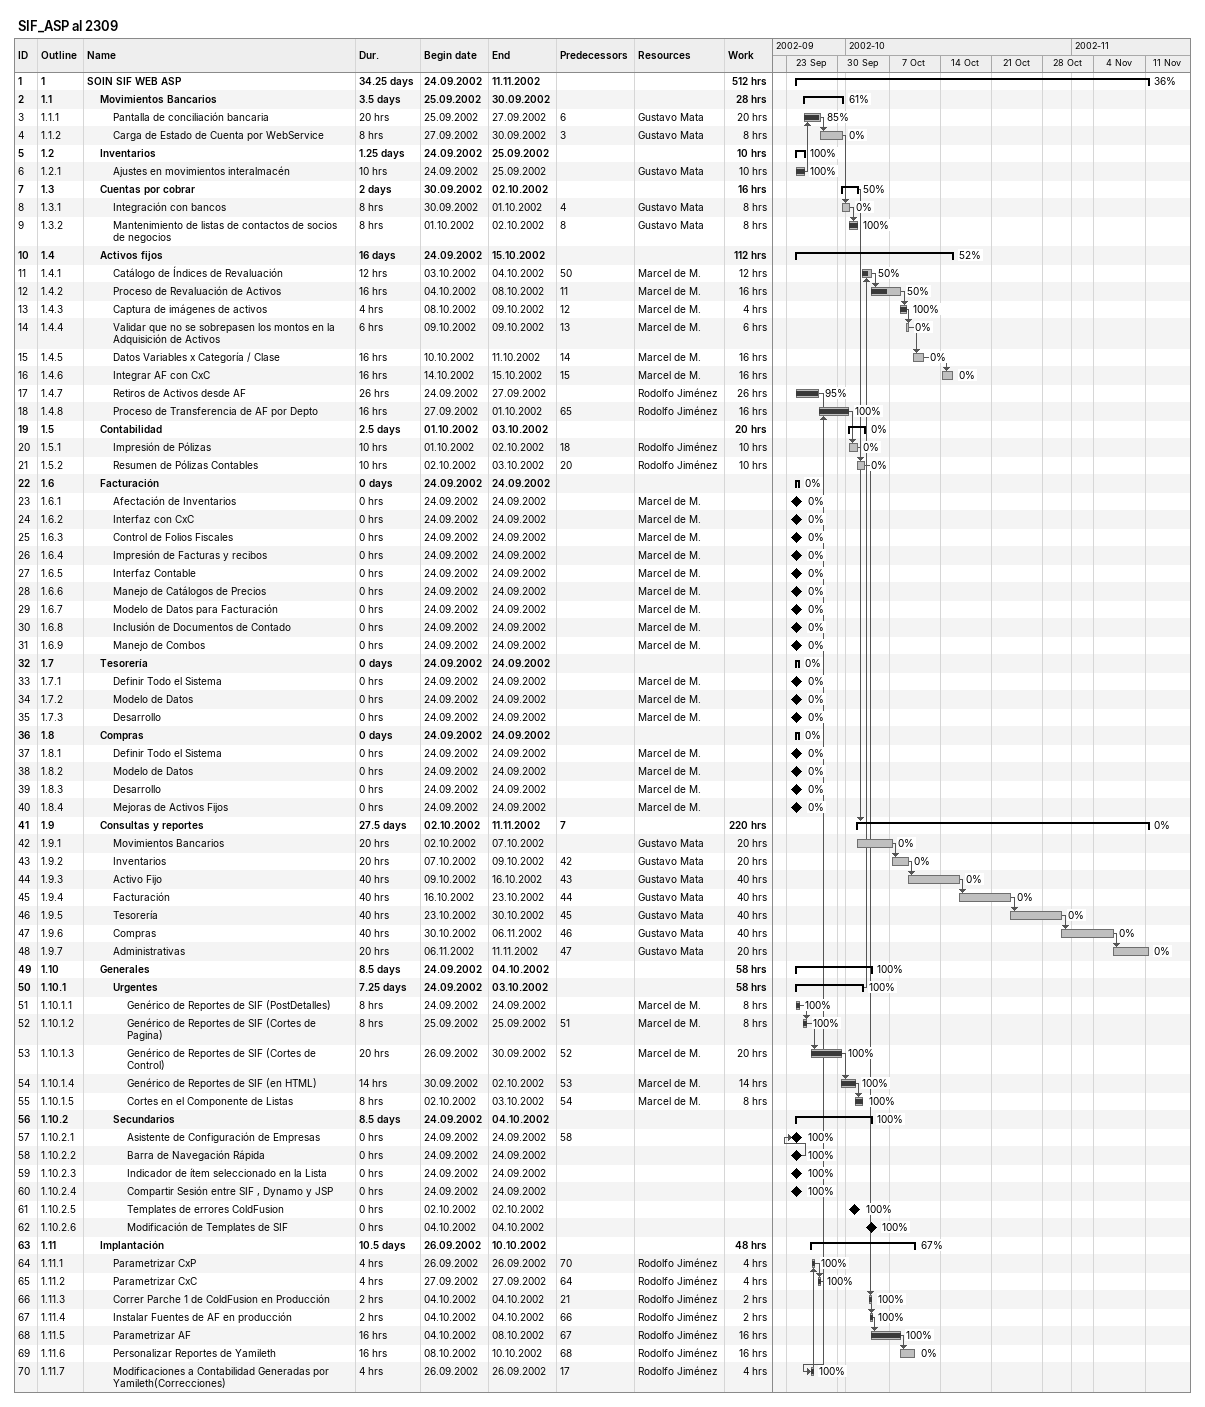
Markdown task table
SIF_ASP al 2309

| ID | WBS | Task | Duration | Start | Finish | Predecessors | Resources | % complete | Work (h) |
|---|---|---|---|---|---|---|---|---|---|
| 1 | 1 | **SOIN SIF WEB ASP** | 34.25d | 2002-09-24 | 2002-11-11 |  |  | 36 | 512 |
| 2 | 1.1 | **Movimientos Bancarios** | 3.5d | 2002-09-25 | 2002-09-30 |  |  | 61 | 28 |
| 3 | 1.1.1 | Pantalla de conciliación bancaria | 20h | 2002-09-25 | 2002-09-27 | 6 | Gustavo Mata | 85 | 20 |
| 4 | 1.1.2 | Carga de Estado de Cuenta por WebService | 8h | 2002-09-27 | 2002-09-30 | 3 | Gustavo Mata | 0 | 8 |
| 5 | 1.2 | **Inventarios** | 1.25d | 2002-09-24 | 2002-09-25 |  |  | 100 | 10 |
| 6 | 1.2.1 | Ajustes en movimientos interalmacén | 10h | 2002-09-24 | 2002-09-25 |  | Gustavo Mata | 100 | 10 |
| 7 | 1.3 | **Cuentas por cobrar** | 2d | 2002-09-30 | 2002-10-02 |  |  | 50 | 16 |
| 8 | 1.3.1 | Integración con bancos | 8h | 2002-09-30 | 2002-10-01 | 4 | Gustavo Mata | 0 | 8 |
| 9 | 1.3.2 | Mantenimiento de listas de contactos de socios de negocios | 8h | 2002-10-01 | 2002-10-02 | 8 | Gustavo Mata | 100 | 8 |
| 10 | 1.4 | **Activos fijos** | 16d | 2002-09-24 | 2002-10-15 |  |  | 52 | 112 |
| 11 | 1.4.1 | Catálogo de Índices de Revaluación | 12h | 2002-10-03 | 2002-10-04 | 50 | Marcel de M. | 50 | 12 |
| 12 | 1.4.2 | Proceso de Revaluación de Activos | 16h | 2002-10-04 | 2002-10-08 | 11 | Marcel de M. | 50 | 16 |
| 13 | 1.4.3 | Captura de imágenes de activos | 4h | 2002-10-08 | 2002-10-09 | 12 | Marcel de M. | 100 | 4 |
| 14 | 1.4.4 | Validar que no se sobrepasen los montos en la Adquisición de Activos | 6h | 2002-10-09 | 2002-10-09 | 13 | Marcel de M. | 0 | 6 |
| 15 | 1.4.5 | Datos Variables x Categoría / Clase | 16h | 2002-10-10 | 2002-10-11 | 14 | Marcel de M. | 0 | 16 |
| 16 | 1.4.6 | Integrar AF con CxC | 16h | 2002-10-14 | 2002-10-15 | 15 | Marcel de M. | 0 | 16 |
| 17 | 1.4.7 | Retiros de Activos desde AF | 26h | 2002-09-24 | 2002-09-27 |  | Rodolfo Jiménez | 95 | 26 |
| 18 | 1.4.8 | Proceso de Transferencia de AF por Depto | 16h | 2002-09-27 | 2002-10-01 | 65 | Rodolfo Jiménez | 100 | 16 |
| 19 | 1.5 | **Contabilidad** | 2.5d | 2002-10-01 | 2002-10-03 |  |  | 0 | 20 |
| 20 | 1.5.1 | Impresión de Pólizas | 10h | 2002-10-01 | 2002-10-02 | 18 | Rodolfo Jiménez | 0 | 10 |
| 21 | 1.5.2 | Resumen de Pólizas Contables | 10h | 2002-10-02 | 2002-10-03 | 20 | Rodolfo Jiménez | 0 | 10 |
| 22 | 1.6 | **Facturación** | 0d | 2002-09-24 | 2002-09-24 |  |  | 0 |  |
| 23 | 1.6.1 | Afectación de Inventarios | 0h | 2002-09-24 | 2002-09-24 |  | Marcel de M. | 0 |  |
| 24 | 1.6.2 | Interfaz con CxC | 0h | 2002-09-24 | 2002-09-24 |  | Marcel de M. | 0 |  |
| 25 | 1.6.3 | Control de Folios Fiscales | 0h | 2002-09-24 | 2002-09-24 |  | Marcel de M. | 0 |  |
| 26 | 1.6.4 | Impresión de Facturas y recibos | 0h | 2002-09-24 | 2002-09-24 |  | Marcel de M. | 0 |  |
| 27 | 1.6.5 | Interfaz Contable | 0h | 2002-09-24 | 2002-09-24 |  | Marcel de M. | 0 |  |
| 28 | 1.6.6 | Manejo de Catálogos de Precios | 0h | 2002-09-24 | 2002-09-24 |  | Marcel de M. | 0 |  |
| 29 | 1.6.7 | Modelo de Datos para Facturación | 0h | 2002-09-24 | 2002-09-24 |  | Marcel de M. | 0 |  |
| 30 | 1.6.8 | Inclusión de Documentos de Contado | 0h | 2002-09-24 | 2002-09-24 |  | Marcel de M. | 0 |  |
| 31 | 1.6.9 | Manejo de Combos | 0h | 2002-09-24 | 2002-09-24 |  | Marcel de M. | 0 |  |
| 32 | 1.7 | **Tesorería** | 0d | 2002-09-24 | 2002-09-24 |  |  | 0 |  |
| 33 | 1.7.1 | Definir Todo el Sistema | 0h | 2002-09-24 | 2002-09-24 |  | Marcel de M. | 0 |  |
| 34 | 1.7.2 | Modelo de Datos | 0h | 2002-09-24 | 2002-09-24 |  | Marcel de M. | 0 |  |
| 35 | 1.7.3 | Desarrollo | 0h | 2002-09-24 | 2002-09-24 |  | Marcel de M. | 0 |  |
| 36 | 1.8 | **Compras** | 0d | 2002-09-24 | 2002-09-24 |  |  | 0 |  |
| 37 | 1.8.1 | Definir Todo el Sistema | 0h | 2002-09-24 | 2002-09-24 |  | Marcel de M. | 0 |  |
| 38 | 1.8.2 | Modelo de Datos | 0h | 2002-09-24 | 2002-09-24 |  | Marcel de M. | 0 |  |
| 39 | 1.8.3 | Desarrollo | 0h | 2002-09-24 | 2002-09-24 |  | Marcel de M. | 0 |  |
| 40 | 1.8.4 | Mejoras de Activos Fijos | 0h | 2002-09-24 | 2002-09-24 |  | Marcel de M. | 0 |  |
| 41 | 1.9 | **Consultas y reportes** | 27.5d | 2002-10-02 | 2002-11-11 | 7 |  | 0 | 220 |
| 42 | 1.9.1 | Movimientos Bancarios | 20h | 2002-10-02 | 2002-10-07 |  | Gustavo Mata | 0 | 20 |
| 43 | 1.9.2 | Inventarios | 20h | 2002-10-07 | 2002-10-09 | 42 | Gustavo Mata | 0 | 20 |
| 44 | 1.9.3 | Activo Fijo | 40h | 2002-10-09 | 2002-10-16 | 43 | Gustavo Mata | 0 | 40 |
| 45 | 1.9.4 | Facturación | 40h | 2002-10-16 | 2002-10-23 | 44 | Gustavo Mata | 0 | 40 |
| 46 | 1.9.5 | Tesorería | 40h | 2002-10-23 | 2002-10-30 | 45 | Gustavo Mata | 0 | 40 |
| 47 | 1.9.6 | Compras | 40h | 2002-10-30 | 2002-11-06 | 46 | Gustavo Mata | 0 | 40 |
| 48 | 1.9.7 | Administrativas | 20h | 2002-11-06 | 2002-11-11 | 47 | Gustavo Mata | 0 | 20 |
| 49 | 1.10 | **Generales** | 8.5d | 2002-09-24 | 2002-10-04 |  |  | 100 | 58 |
| 50 | 1.10.1 | **Urgentes** | 7.25d | 2002-09-24 | 2002-10-03 |  |  | 100 | 58 |
| 51 | 1.10.1.1 | Genérico de Reportes de SIF (PostDetalles) | 8h | 2002-09-24 | 2002-09-24 |  | Marcel de M. | 100 | 8 |
| 52 | 1.10.1.2 | Genérico de Reportes de SIF (Cortes de Pagina) | 8h | 2002-09-25 | 2002-09-25 | 51 | Marcel de M. | 100 | 8 |
| 53 | 1.10.1.3 | Genérico de Reportes de SIF (Cortes de Control) | 20h | 2002-09-26 | 2002-09-30 | 52 | Marcel de M. | 100 | 20 |
| 54 | 1.10.1.4 | Genérico de Reportes de SIF (en HTML) | 14h | 2002-09-30 | 2002-10-02 | 53 | Marcel de M. | 100 | 14 |
| 55 | 1.10.1.5 | Cortes en el Componente de Listas | 8h | 2002-10-02 | 2002-10-03 | 54 | Marcel de M. | 100 | 8 |
| 56 | 1.10.2 | **Secundarios** | 8.5d | 2002-09-24 | 2002-10-04 |  |  | 100 |  |
| 57 | 1.10.2.1 | Asistente de Configuración de Empresas | 0h | 2002-09-24 | 2002-09-24 | 58 |  | 100 |  |
| 58 | 1.10.2.2 | Barra de Navegación Rápida | 0h | 2002-09-24 | 2002-09-24 |  |  | 100 |  |
| 59 | 1.10.2.3 | Indicador de ítem seleccionado en la Lista | 0h | 2002-09-24 | 2002-09-24 |  |  | 100 |  |
| 60 | 1.10.2.4 | Compartir Sesión entre SIF , Dynamo y JSP | 0h | 2002-09-24 | 2002-09-24 |  |  | 100 |  |
| 61 | 1.10.2.5 | Templates de errores ColdFusion | 0h | 2002-10-02 | 2002-10-02 |  |  | 100 |  |
| 62 | 1.10.2.6 | Modificación de Templates de SIF | 0h | 2002-10-04 | 2002-10-04 |  |  | 100 |  |
| 63 | 1.11 | **Implantación** | 10.5d | 2002-09-26 | 2002-10-10 |  |  | 67 | 48 |
| 64 | 1.11.1 | Parametrizar CxP | 4h | 2002-09-26 | 2002-09-26 | 70 | Rodolfo Jiménez | 100 | 4 |
| 65 | 1.11.2 | Parametrizar CxC | 4h | 2002-09-27 | 2002-09-27 | 64 | Rodolfo Jiménez | 100 | 4 |
| 66 | 1.11.3 | Correr Parche 1 de ColdFusion en Producción | 2h | 2002-10-04 | 2002-10-04 | 21 | Rodolfo Jiménez | 100 | 2 |
| 67 | 1.11.4 | Instalar Fuentes de AF en producción | 2h | 2002-10-04 | 2002-10-04 | 66 | Rodolfo Jiménez | 100 | 2 |
| 68 | 1.11.5 | Parametrizar AF | 16h | 2002-10-04 | 2002-10-08 | 67 | Rodolfo Jiménez | 100 | 16 |
| 69 | 1.11.6 | Personalizar Reportes de Yamileth | 16h | 2002-10-08 | 2002-10-10 | 68 | Rodolfo Jiménez | 0 | 16 |
| 70 | 1.11.7 | Modificaciones a Contabilidad Generadas por Yamileth(Correcciones) | 4h | 2002-09-26 | 2002-09-26 | 17 | Rodolfo Jiménez | 100 | 4 |
